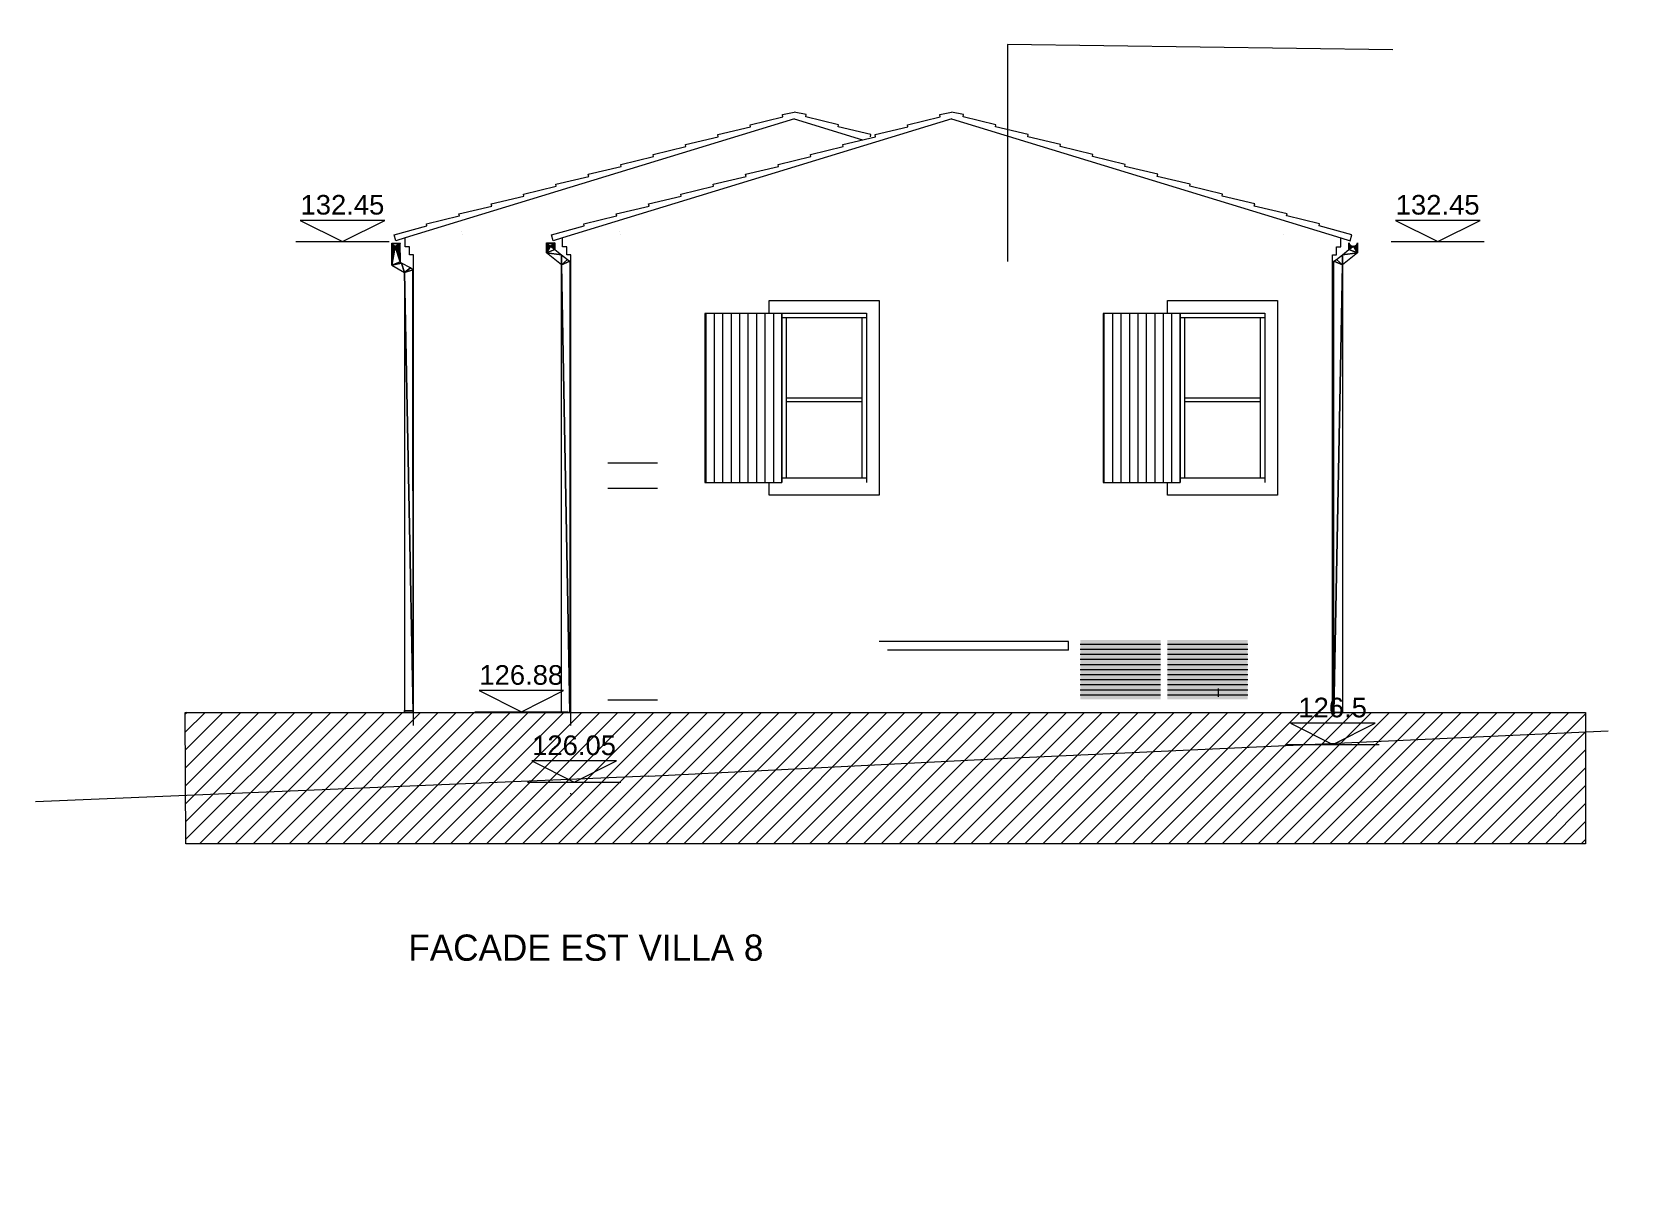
# Model space of a CAD drawing. Header units: metres. Extents: x 1.8 to 61.8, y -53.3 to -11.3.
# Drawn here: x 27.36 to 36.82, y -46.4 to -39.55 of the extents above; entities that cross this region are included whole.
import ezdxf
from ezdxf.enums import TextEntityAlignment as Align
from ezdxf.lldxf.tags import DXFTag

# ---------------------------------------------------------------- set-up
doc = ezdxf.new("R2010")
doc.units = ezdxf.units.M
doc.header["$MEASUREMENT"] = 0
doc.layers.add('Calque commun', color=7, linetype='Continuous')
doc.layers.add('Cotations', color=7, linetype='Continuous')
doc.styles.add('Arial', font='arial.ttf', dxfattribs={"height": 0.231939})
doc.styles.add('Century Gothic', font='GOTHIC.TTF', dxfattribs={"height": 0.310302})
tags = doc.linetypes.add('HIDDEN', pattern=[0.375, 0.25, -0.125]).pattern_tags.tags
tags[6:7] = [DXFTag(74, 4), DXFTag(75, 0), DXFTag(340, '0'), DXFTag(46, 1.0), DXFTag(50, 0.0), DXFTag(44, 0.0), DXFTag(45, 0.0)]
tags[4:5] = [DXFTag(74, 4), DXFTag(75, 0), DXFTag(340, '0'), DXFTag(46, 1.0), DXFTag(50, 0.0), DXFTag(44, 0.0), DXFTag(45, 0.0)]

# ---------------------------------------------------------------- blocks, each defined once
blk = doc.blocks.new('hatch17')
at = {"layer": 'Calque commun', "color": 8, "linetype": 'Continuous', "lineweight": 9}
for p, q in [((-26.119, 27.69), (-26.119, 25.694)), ((-26.019, 27.69), (-26.019, 25.694)), ((-25.919, 27.69), (-25.919, 25.694)), ((-25.819, 27.69), (-25.819, 25.694)), ((-25.719, 27.69), (-25.719, 25.694)), ((-25.619, 27.69), (-25.619, 25.694)), ((-25.519, 27.69), (-25.519, 25.694)), ((-25.419, 27.69), (-25.419, 25.694)), ((-25.319, 27.69), (-25.319, 25.694)), ((-25.219, 27.69), (-25.219, 25.694))]:
    blk.add_line(p, q, dxfattribs=at)
mesh = blk.add_polyface(dxfattribs=at)
corners = [(-26.127, 27.69), (-26.127, 25.694), (-25.219, 25.694), (-25.219, 27.69)]
mesh.append_faces([[corners[k] for k in face] for face in [(0, 1, 2, 3)]], dxfattribs={"color": 8})
blk = doc.blocks.new('hatch18')
at = {"layer": 'Calque commun', "color": 8, "linetype": 'Continuous', "lineweight": 9}
for p, q in [((-30.827, 27.69), (-30.827, 25.694)), ((-30.727, 27.69), (-30.727, 25.694)), ((-30.627, 27.69), (-30.627, 25.694)), ((-30.527, 27.69), (-30.527, 25.694)), ((-30.427, 27.69), (-30.427, 25.694)), ((-30.327, 27.69), (-30.327, 25.694)), ((-30.227, 27.69), (-30.227, 25.694)), ((-30.127, 27.69), (-30.127, 25.694)), ((-30.027, 27.69), (-30.027, 25.694)), ((-29.927, 27.69), (-29.927, 25.694))]:
    blk.add_line(p, q, dxfattribs=at)
mesh = blk.add_polyface(dxfattribs=at)
corners = [(-30.836, 27.69), (-30.836, 25.694), (-29.927, 25.694), (-29.927, 27.69)]
mesh.append_faces([[corners[k] for k in face] for face in [(0, 1, 2, 3)]], dxfattribs={"color": 8})
blk = doc.blocks.new('hatch19')
at = {"layer": 'Calque commun', "color": 11, "linetype": 'Continuous', "lineweight": 9}
for p, q in [((-25.37, 23.783), (-24.42, 23.783)), ((-25.37, 23.723), (-24.42, 23.723)), ((-25.37, 23.663), (-24.42, 23.663)), ((-25.37, 23.603), (-24.42, 23.603)), ((-25.37, 23.543), (-24.42, 23.543)), ((-25.37, 23.483), (-24.42, 23.483)), ((-25.37, 23.423), (-24.42, 23.423)), ((-25.37, 23.363), (-24.42, 23.363)), ((-25.37, 23.303), (-24.42, 23.303)), ((-25.37, 23.243), (-24.42, 23.243)), ((-25.37, 23.183), (-24.42, 23.183))]:
    blk.add_line(p, q, dxfattribs=at)
at = {"layer": 'Calque commun', "color": 9, "linetype": 'Continuous', "lineweight": 9}
blk.add_trace([(-25.37, 23.829), (-24.42, 23.829), (-25.37, 23.129), (-24.42, 23.129)], dxfattribs=at)
blk = doc.blocks.new('hatch20')
at = {"layer": 'Calque commun', "color": 11, "linetype": 'Continuous', "lineweight": 9}
for p, q in [((-26.4, 23.783), (-25.45, 23.783)), ((-26.4, 23.723), (-25.45, 23.723)), ((-26.4, 23.663), (-25.45, 23.663)), ((-26.4, 23.603), (-25.45, 23.603)), ((-26.4, 23.543), (-25.45, 23.543)), ((-26.4, 23.483), (-25.45, 23.483)), ((-26.4, 23.423), (-25.45, 23.423)), ((-26.4, 23.363), (-25.45, 23.363)), ((-26.4, 23.303), (-25.45, 23.303)), ((-26.4, 23.243), (-25.45, 23.243)), ((-26.4, 23.183), (-25.45, 23.183))]:
    blk.add_line(p, q, dxfattribs=at)
at = {"layer": 'Calque commun', "color": 9, "linetype": 'Continuous', "lineweight": 9}
blk.add_trace([(-26.4, 23.829), (-25.45, 23.829), (-26.4, 23.129), (-25.45, 23.129)], dxfattribs=at)
blk = doc.blocks.new('Block4')
at = {"layer": 'Calque commun', "color": 0, "linetype": 'Continuous', "lineweight": 9}
blk.add_line((-0.55, 0), (0.55, 0), dxfattribs=at)
blk.add_polyline3d([(-0.5, 0.25, 0), (0, 0, 0), (0.5, 0.25, 0), (-0.5, 0.25, 0)], dxfattribs=at)
blk = doc.blocks.new('Lvl1')
at = {"layer": 'Calque commun', "color": 0, "linetype": 'ByBlock', "lineweight": -2}
blk.add_blockref('Block4', (0, 0), dxfattribs=at)
blk = doc.blocks.new('facade villa 678-20')
at = {"layer": 'Cotations', "color": 250, "linetype": 'ByBlock', "lineweight": -2}
blk.add_blockref('Lvl1', (-22.174, 28.54), dxfattribs=at)
at = {"layer": 'Cotations', "color": 212, "linetype": 'ByBlock', "lineweight": -2, "style": 'Arial'}
blk.add_text('132.45', height=0.2319, dxfattribs=at).set_placement((-22.175, 28.79), align=Align.BOTTOM_CENTER)
blk = doc.blocks.new('facade villa 678-21')
at = {"layer": 'Cotations', "color": 250, "linetype": 'ByBlock', "lineweight": -2}
blk.add_blockref('Lvl1', (-33.006, 22.982), dxfattribs=at)
at = {"layer": 'Cotations', "color": 212, "linetype": 'ByBlock', "lineweight": -2, "style": 'Arial'}
blk.add_text('126.88', height=0.2319, dxfattribs=at).set_placement((-33.007, 23.232), align=Align.BOTTOM_CENTER)
blk = doc.blocks.new('facade villa 678-27')
at = {"layer": 'Cotations', "color": 250, "linetype": 'ByBlock', "lineweight": -2}
blk.add_blockref('Lvl1', (-32.382, 22.151), dxfattribs=at)
at = {"layer": 'Cotations', "color": 212, "linetype": 'ByBlock', "lineweight": -2, "style": 'Arial'}
blk.add_text('126.05', height=0.2319, dxfattribs=at).set_placement((-32.383, 22.401), align=Align.BOTTOM_CENTER)
blk = doc.blocks.new('facade villa 678-28')
at = {"layer": 'Cotations', "color": 250, "linetype": 'ByBlock', "lineweight": -2}
blk.add_blockref('Lvl1', (-23.415, 22.597), dxfattribs=at)
at = {"layer": 'Cotations', "color": 212, "linetype": 'ByBlock', "lineweight": -2, "style": 'Arial'}
blk.add_text('126.5', height=0.2319, dxfattribs=at).set_placement((-23.416, 22.847), align=Align.BOTTOM_CENTER)
blk = doc.blocks.new('facade villa 678-29')
at = {"layer": 'Cotations', "color": 250, "linetype": 'ByBlock', "lineweight": -2}
blk.add_blockref('Lvl1', (-35.12, 28.54), dxfattribs=at)
at = {"layer": 'Cotations', "color": 212, "linetype": 'ByBlock', "lineweight": -2, "style": 'Arial'}
blk.add_text('132.45', height=0.2319, dxfattribs=at).set_placement((-35.121, 28.79), align=Align.BOTTOM_CENTER)
blk = doc.blocks.new('hatch23')
at = {"layer": 'Calque commun', "color": 7, "linetype": 'Continuous', "lineweight": 9}
for p, q in [((-36.957, 22.974), (-36.979, 22.953)), ((-36.745, 22.974), (-36.978, 22.742)), ((-36.533, 22.974), (-36.977, 22.531)), ((-36.321, 22.974), (-36.976, 22.319)), ((-36.109, 22.974), (-36.975, 22.108)), ((-35.897, 22.974), (-36.974, 21.897)), ((-35.685, 22.974), (-36.973, 21.686)), ((-35.472, 22.974), (-36.972, 21.475)), ((-35.26, 22.974), (-36.812, 21.422)), ((-35.048, 22.974), (-36.6, 21.422)), ((-34.836, 22.974), (-36.388, 21.422)), ((-34.624, 22.974), (-36.176, 21.422)), ((-34.412, 22.974), (-35.964, 21.422)), ((-34.2, 22.974), (-35.752, 21.422)), ((-33.988, 22.974), (-35.539, 21.422)), ((-33.775, 22.974), (-35.327, 21.422)), ((-33.563, 22.974), (-35.115, 21.422)), ((-33.351, 22.974), (-34.903, 21.422)), ((-33.139, 22.974), (-34.691, 21.422)), ((-32.927, 22.974), (-34.479, 21.422)), ((-32.715, 22.974), (-34.267, 21.422)), ((-32.503, 22.974), (-34.055, 21.422)), ((-32.29, 22.974), (-33.842, 21.422)), ((-32.078, 22.974), (-33.63, 21.422)), ((-31.866, 22.974), (-33.418, 21.422)), ((-31.654, 22.974), (-33.206, 21.422)), ((-31.442, 22.974), (-32.994, 21.422)), ((-31.23, 22.974), (-32.782, 21.422)), ((-31.018, 22.974), (-32.57, 21.422)), ((-30.806, 22.974), (-32.357, 21.422)), ((-30.593, 22.974), (-32.145, 21.422)), ((-30.381, 22.974), (-31.933, 21.422)), ((-30.169, 22.974), (-31.721, 21.422)), ((-29.957, 22.974), (-31.509, 21.422)), ((-29.745, 22.974), (-31.297, 21.422)), ((-29.533, 22.974), (-31.085, 21.422)), ((-29.321, 22.974), (-30.873, 21.422)), ((-29.108, 22.974), (-30.66, 21.422)), ((-28.896, 22.974), (-30.448, 21.422)), ((-28.684, 22.974), (-30.236, 21.422)), ((-28.472, 22.974), (-30.024, 21.422)), ((-28.26, 22.974), (-29.812, 21.422)), ((-28.048, 22.974), (-29.6, 21.422)), ((-27.836, 22.974), (-29.388, 21.422)), ((-27.624, 22.974), (-29.175, 21.422)), ((-27.411, 22.974), (-28.963, 21.422)), ((-27.199, 22.974), (-28.751, 21.422)), ((-26.987, 22.974), (-28.539, 21.422)), ((-26.775, 22.974), (-28.327, 21.422)), ((-26.563, 22.974), (-28.115, 21.422)), ((-26.351, 22.974), (-27.903, 21.422)), ((-26.139, 22.974), (-27.691, 21.422)), ((-25.927, 22.974), (-27.478, 21.422)), ((-25.714, 22.974), (-27.266, 21.422)), ((-25.502, 22.974), (-27.054, 21.422)), ((-25.29, 22.974), (-26.842, 21.422)), ((-25.078, 22.974), (-26.63, 21.422)), ((-24.866, 22.974), (-26.418, 21.422)), ((-24.654, 22.974), (-26.206, 21.422)), ((-24.442, 22.974), (-25.994, 21.422)), ((-24.229, 22.974), (-25.781, 21.422)), ((-24.017, 22.974), (-25.569, 21.422)), ((-23.805, 22.974), (-25.357, 21.422)), ((-23.593, 22.974), (-25.145, 21.422)), ((-23.381, 22.974), (-24.933, 21.422)), ((-23.169, 22.974), (-24.721, 21.422)), ((-22.957, 22.974), (-24.509, 21.422)), ((-22.745, 22.974), (-24.296, 21.422)), ((-22.532, 22.974), (-24.084, 21.422)), ((-22.32, 22.974), (-23.872, 21.422)), ((-22.108, 22.974), (-23.66, 21.422)), ((-21.896, 22.974), (-23.448, 21.422)), ((-21.684, 22.974), (-23.236, 21.422)), ((-21.472, 22.974), (-23.024, 21.422)), ((-21.26, 22.974), (-22.812, 21.422)), ((-21.047, 22.974), (-22.599, 21.422)), ((-20.835, 22.974), (-22.387, 21.422)), ((-20.623, 22.974), (-22.175, 21.422)), ((-20.428, 22.957), (-21.963, 21.422)), ((-20.428, 22.745), (-21.751, 21.422)), ((-20.428, 22.533), (-21.539, 21.422)), ((-20.428, 22.321), (-21.327, 21.422)), ((-20.428, 22.109), (-21.114, 21.422)), ((-20.428, 21.897), (-20.902, 21.422)), ((-20.428, 21.685), (-20.69, 21.422)), ((-20.428, 21.472), (-20.478, 21.422))]:
    blk.add_line(p, q, dxfattribs=at)
at = {"layer": 'Calque commun', "color": 7, "linetype": 'Continuous', "lineweight": 18}
mesh = blk.add_polyface(dxfattribs=at)
corners = [(-36.979, 22.974), (-20.428, 22.974), (-20.428, 21.422), (-36.972, 21.422)]
mesh.append_faces([[corners[k] for k in face] for face in [(0, 1, 2, 3)]], dxfattribs={"color": 7})
blk = doc.blocks.new('facade villa 678-31')
at = {"layer": 'Calque commun', "color": 7, "linetype": 'Continuous', "lineweight": 9}
for p, q in [((-29.777, 29.99), (-34.38, 28.586)), ((-27.917, 29.99), (-32.52, 28.586)), ((-29.782, 29.99), (-28.973, 29.743)), ((-27.922, 29.99), (-23.319, 28.586)), ((-33.708, 28.656), (-33.708, 28.656)), ((-33.697, 28.624), (-33.697, 28.624)), ((-31.847, 28.658), (-31.847, 28.658)), ((-31.836, 28.625), (-31.836, 28.625)), ((-24.001, 28.625), (-24.001, 28.625)), ((-29.927, 27.69), (-30.109, 27.69)), ((-29.927, 25.694), (-29.927, 27.694)), ((-29.927, 27.694), (-29.927, 27.694)), ((-29.927, 27.694), (-28.927, 27.694)), ((-29.927, 27.644), (-28.927, 27.644)), ((-29.877, 27.644), (-29.877, 26.694)), ((-28.977, 26.694), (-28.977, 27.644)), ((-28.927, 27.694), (-28.927, 25.694)), ((-25.219, 27.69), (-25.4, 27.69)), ((-25.219, 25.694), (-25.219, 27.694)), ((-25.219, 27.694), (-25.219, 27.694)), ((-25.219, 27.694), (-24.219, 27.694)), ((-25.219, 27.644), (-24.219, 27.644)), ((-25.169, 27.644), (-25.169, 26.694)), ((-24.269, 26.694), (-24.269, 27.644)), ((-24.219, 27.694), (-24.219, 25.694)), ((-29.877, 26.694), (-28.977, 26.694)), ((-29.877, 26.694), (-29.877, 26.644)), ((-28.977, 26.644), (-28.977, 26.694)), ((-25.169, 26.694), (-24.269, 26.694)), ((-25.169, 26.694), (-25.169, 26.644)), ((-24.269, 26.644), (-24.269, 26.694)), ((-28.977, 26.644), (-29.877, 26.644)), ((-29.877, 26.644), (-29.877, 25.744)), ((-28.977, 25.744), (-28.977, 26.644)), ((-24.269, 26.644), (-25.169, 26.644)), ((-25.169, 26.644), (-25.169, 25.744)), ((-24.269, 25.744), (-24.269, 26.644)), ((-28.927, 25.744), (-29.927, 25.744)), ((-24.219, 25.744), (-25.219, 25.744)), ((-30.127, 25.715), (-30.127, 25.694)), ((-30.127, 25.694), (-30.127, 25.694)), ((-30.127, 25.694), (-30.127, 25.694)), ((-30.127, 25.694), (-30.127, 25.694)), ((-30.127, 25.694), (-30.127, 25.694)), ((-25.419, 25.715), (-25.419, 25.694)), ((-25.419, 25.694), (-25.419, 25.694)), ((-25.419, 25.694), (-25.419, 25.694)), ((-25.419, 25.694), (-25.419, 25.694)), ((-25.419, 25.694), (-25.419, 25.694)), ((-32.464, 22.999), (-32.464, 22.999)), ((-32.464, 22.999), (-32.464, 22.999)), ((-32.464, 22.999), (-32.464, 22.999)), ((-32.464, 22.999), (-32.464, 22.999)), ((-32.464, 22.999), (-32.464, 22.999)), ((-32.464, 22.999), (-32.464, 22.999)), ((-32.464, 22.999), (-32.464, 22.999)), ((-32.464, 22.999), (-32.464, 22.999)), ((-32.464, 22.999), (-32.464, 22.999)), ((-32.464, 22.999), (-32.464, 22.999)), ((-23.409, 22.967), (-23.419, 22.967)), ((-32.429, 22.011), (-32.429, 22.011)), ((-32.429, 22.011), (-32.429, 22.011)), ((-32.429, 22.011), (-32.429, 22.011)), ((-32.429, 22.011), (-32.429, 22.011)), ((-32.429, 22.011), (-32.429, 22.011)), ((-32.419, 22.011), (-32.429, 22.011)), ((-32.429, 22.011), (-32.429, 22.011)), ((-32.419, 22.011), (-32.419, 22.011)), ((-32.419, 22.011), (-32.419, 22.011)), ((-32.419, 22.011), (-32.419, 22.011)), ((-32.419, 22.011), (-32.419, 22.011)), ((-32.419, 22.011), (-32.419, 22.011)), ((-32.419, 22.011), (-32.419, 22.011)), ((-32.419, 22.011), (-32.419, 22.011)), ((-32.419, 22.011), (-32.419, 22.011)), ((-32.419, 22.011), (-32.419, 22.011)), ((-32.419, 22.011), (-32.419, 22.011)), ((-32.419, 22.011), (-32.419, 22.011)), ((-32.419, 22.011), (-32.419, 22.011))]:
    blk.add_line(p, q, dxfattribs=at)
at = {"layer": 'Calque commun', "color": 86, "linetype": 'Continuous', "lineweight": 9}
blk.add_line((-24.767, 23.157), (-24.767, 23.256), dxfattribs=at)
at = {"layer": 'Calque commun', "color": 26, "linetype": 'HIDDEN', "lineweight": 18}
for p, q in [((-27.258, 22.433), (-20.158, 22.756)), ((-31.503, 22.222), (-27.258, 22.433)), ((-31.503, 22.222), (-38.75, 21.919))]:
    blk.add_line(p, q, dxfattribs=at)
at = {"layer": 'Calque commun', "color": 5, "linetype": 'Continuous', "lineweight": 18}
blk.add_polyline3d([(-22.706, 30.805, 0), (-27.258, 30.868, 0), (-27.258, 28.305, 0)], dxfattribs=at)
at = {"layer": 'Calque commun', "color": 5, "linetype": 'Continuous', "lineweight": 9}
for points in [[(-30.077, 27.69, 0), (-30.077, 27.844, 0), (-28.777, 27.844, 0), (-28.777, 25.694, 0), (-28.777, 25.544, 0), (-30.077, 25.544, 0), (-30.077, 25.694, 0)], [(-25.369, 27.69, 0), (-25.369, 27.844, 0), (-24.069, 27.844, 0), (-24.069, 25.694, 0), (-24.069, 25.544, 0), (-25.369, 25.544, 0), (-25.369, 25.694, 0)]]:
    blk.add_polyline3d(points, dxfattribs=at)
at = {"layer": 'Cotations', "color": 7, "linetype": 'Continuous', "lineweight": 9}
for p, q in [((-29.64, 30.041), (-29.78, 30.069)), ((-29.645, 30.014), (-29.64, 30.041)), ((-29.258, 29.922), (-29.645, 30.014)), ((-29.262, 29.897), (-29.258, 29.922)), ((-28.875, 29.805), (-29.262, 29.897)), ((-28.88, 29.78), (-28.875, 29.805))]:
    blk.add_line(p, q, dxfattribs=at)
at = {"layer": 'Cotations', "color": 11, "linetype": 'HIDDEN', "lineweight": 18}
for p, q in [((-31.983, 25.924), (-31.398, 25.924)), ((-31.983, 25.624), (-31.398, 25.624)), ((-31.983, 23.124), (-31.398, 23.124))]:
    blk.add_line(p, q, dxfattribs=at)
at = {"layer": 'Cotations', "color": 7, "linetype": 'Continuous', "lineweight": 9}
for points in [[(-34.28, 22.82, 0), (-34.28, 28.384, 0), (-34.33, 28.384, 0), (-34.33, 28.478, 0), (-34.38, 28.478, 0), (-34.38, 28.586, 0), (-34.49, 28.551, 0), (-34.508, 28.62, 0), (-34.124, 28.725, 0), (-34.128, 28.75, 0), (-33.741, 28.843, 0), (-33.739, 28.843, 0), (-33.746, 28.868, 0), (-33.356, 28.96, 0), (-33.362, 28.985, 0), (-32.976, 29.077, 0), (-32.98, 29.102, 0), (-32.593, 29.194, 0), (-32.597, 29.219, 0), (-32.21, 29.311, 0), (-32.215, 29.336, 0), (-31.827, 29.428, 0), (-31.832, 29.453, 0), (-31.445, 29.546, 0), (-31.449, 29.571, 0), (-31.062, 29.663, 0), (-31.067, 29.688, 0), (-30.679, 29.78, 0), (-30.684, 29.805, 0), (-30.297, 29.897, 0), (-30.301, 29.922, 0), (-29.914, 30.014, 0), (-29.919, 30.041, 0), (-29.78, 30.069, 0)], [(-32.42, 22.82, 0), (-32.42, 28.384, 0), (-32.47, 28.384, 0), (-32.47, 28.478, 0), (-32.52, 28.478, 0), (-32.52, 28.586, 0), (-32.63, 28.551, 0), (-32.648, 28.62, 0), (-32.264, 28.725, 0), (-32.268, 28.75, 0), (-31.881, 28.843, 0), (-31.879, 28.843, 0), (-31.885, 28.868, 0), (-31.496, 28.96, 0), (-31.502, 28.985, 0), (-31.116, 29.077, 0), (-31.12, 29.102, 0), (-30.733, 29.194, 0), (-30.737, 29.219, 0), (-30.35, 29.311, 0), (-30.355, 29.336, 0), (-29.967, 29.428, 0), (-29.972, 29.453, 0), (-29.585, 29.546, 0), (-29.589, 29.571, 0), (-29.202, 29.663, 0), (-29.207, 29.688, 0), (-28.819, 29.78, 0), (-28.824, 29.805, 0), (-28.437, 29.897, 0), (-28.441, 29.922, 0), (-28.054, 30.014, 0), (-28.059, 30.041, 0), (-27.92, 30.069, 0)], [(-23.419, 23.03, 0), (-23.419, 28.384, 0), (-23.369, 28.384, 0), (-23.369, 28.478, 0), (-23.319, 28.478, 0), (-23.319, 28.586, 0), (-23.21, 28.551, 0), (-23.191, 28.62, 0), (-23.575, 28.725, 0), (-23.571, 28.75, 0), (-23.958, 28.843, 0), (-23.96, 28.843, 0), (-23.954, 28.868, 0), (-24.343, 28.96, 0), (-24.337, 28.985, 0), (-24.724, 29.077, 0), (-24.719, 29.102, 0), (-25.106, 29.194, 0), (-25.102, 29.219, 0), (-25.489, 29.311, 0), (-25.484, 29.336, 0), (-25.872, 29.428, 0), (-25.867, 29.453, 0), (-26.254, 29.546, 0), (-26.25, 29.571, 0), (-26.637, 29.663, 0), (-26.632, 29.688, 0), (-27.02, 29.78, 0), (-27.015, 29.805, 0), (-27.402, 29.897, 0), (-27.398, 29.922, 0), (-27.785, 30.014, 0), (-27.78, 30.041, 0), (-27.92, 30.069, 0)]]:
    blk.add_polyline3d(points, dxfattribs=at)
at = {"layer": 'Calque commun', "color": 0, "linetype": 'ByBlock', "lineweight": -2}
for name in ['hatch18', 'hatch17', 'hatch20', 'hatch19', 'hatch23']:
    blk.add_blockref(name, (0, 0), dxfattribs=at)
at = {"layer": 'Cotations', "color": 212, "linetype": 'ByBlock', "lineweight": -2}
for name in ['facade villa 678-29', 'facade villa 678-20', 'facade villa 678-21', 'facade villa 678-28', 'facade villa 678-27']:
    blk.add_blockref(name, (0, 0), dxfattribs=at)
at = {"layer": 'Calque commun', "color": 5, "linetype": 'ByBlock', "lineweight": -2, "style": 'Century Gothic'}
blk.add_text('FACADE EST VILLA 8', height=0.3103, dxfattribs=at).set_placement((-34.342, 19.946), align=Align.BOTTOM_LEFT)
at = {"layer": 'Calque commun', "color": 8, "linetype": 'Continuous', "lineweight": 9}
mesh = blk.add_polyface(dxfattribs=at)
corners = [(-34.479, 28.482), (-34.471, 28.485), (-34.475, 28.483), (-34.534, 28.508), (-34.536, 28.512), (-34.537, 28.516), (-34.457, 28.493), (-34.452, 28.498), (-34.454, 28.495), (-34.515, 28.488), (-34.518, 28.49), (-34.521, 28.493), (-34.483, 28.482), (-34.487, 28.481), (-34.499, 28.482), (-34.441, 28.516), (-34.532, 28.505), (-34.53, 28.501), (-34.527, 28.498), (-34.445, 28.508), (-34.447, 28.505), (-34.464, 28.488), (-34.461, 28.49), (-34.511, 28.486), (-34.468, 28.486), (-34.439, 28.523), (-34.538, 28.519), (-34.449, 28.501), (-34.503, 28.483), (-34.507, 28.485), (-34.491, 28.481), (-34.495, 28.482), (-34.539, 28.523), (-34.44, 28.519), (-34.524, 28.495), (-34.443, 28.512)]
mesh.append_faces([[corners[k] for k in face] for face in [(0, 1, 2), (6, 7, 8), (21, 6, 22), (25, 26, 32), (19, 15, 35)]], dxfattribs={"vtx0": -1, "color": 8})
mesh.append_faces([[corners[k] for k in face] for face in [(16, 5, 17), (27, 15, 20), (30, 14, 13)]], dxfattribs={"vtx0": -1, "vtx1": -1, "color": 8})
mesh.append_faces([[corners[k] for k in face] for face in [(0, 14, 15), (0, 15, 27), (14, 17, 5), (0, 13, 14), (18, 14, 23), (14, 5, 15), (25, 15, 5), (18, 23, 11), (0, 27, 24), (27, 6, 24)]], dxfattribs={"vtx0": -1, "vtx1": -1, "vtx2": -1, "color": 8})
mesh.append_faces([[corners[k] for k in face] for face in [(25, 5, 26), (0, 24, 1), (14, 29, 23)]], dxfattribs={"vtx0": -1, "vtx2": -1, "color": 8})
mesh.append_faces([[corners[k] for k in face] for face in [(18, 17, 14), (19, 20, 15), (23, 9, 11), (21, 24, 6), (27, 7, 6), (16, 3, 5)]], dxfattribs={"vtx1": -1, "vtx2": -1, "color": 8})
mesh.append_faces([[corners[k] for k in face] for face in [(3, 4, 5), (9, 10, 11), (0, 12, 13), (14, 28, 29), (30, 31, 14), (25, 33, 15), (11, 34, 18)]], dxfattribs={"vtx2": -1, "color": 8})
mesh = blk.add_polyface(dxfattribs=at)
corners = [(-34.286, 22.996), (-34.286, 22.974), (-34.386, 22.974), (-34.386, 22.996), (-34.498, 28.482), (-34.539, 28.261), (-34.439, 28.299), (-34.486, 28.482), (-34.492, 28.482), (-34.388, 28.174), (-34.288, 28.205), (-34.317, 28.229), (-34.519, 28.491), (-34.523, 28.494), (-34.386, 22.974), (-34.286, 22.974), (-34.424, 28.286), (-34.527, 28.498), (-34.531, 28.503), (-34.538, 28.518), (-34.539, 28.523), (-34.46, 28.491), (-34.465, 28.488), (-34.503, 28.483), (-34.509, 28.485), (-34.439, 28.523), (-34.441, 28.518), (-34.448, 28.503), (-34.452, 28.498), (-34.534, 28.507), (-34.536, 28.513), (-34.475, 28.483), (-34.481, 28.482), (-34.456, 28.494), (-34.443, 28.513), (-34.514, 28.488), (-34.445, 28.507), (-34.47, 28.485)]
mesh.append_faces([[corners[k] for k in face] for face in [(0, 1, 2, 3)]], dxfattribs={"color": 8})
mesh.append_faces([[corners[k] for k in face] for face in [(9, 16, 5)]], dxfattribs={"vtx0": -1, "vtx1": -1, "color": 8})
mesh.append_faces([[corners[k] for k in face] for face in [(4, 5, 6)]], dxfattribs={"vtx0": -1, "vtx1": -1, "vtx2": -1, "color": 8})
mesh.append_faces([[corners[k] for k in face] for face in [(6, 7, 8), (9, 10, 11), (6, 21, 22), (9, 11, 16), (6, 27, 28), (6, 31, 32), (9, 15, 10), (6, 33, 21), (6, 26, 34), (6, 28, 33), (6, 34, 36), (6, 32, 7), (6, 22, 37), (6, 37, 31), (6, 36, 27)]], dxfattribs={"vtx0": -1, "vtx2": -1, "color": 8})
mesh.append_faces([[corners[k] for k in face] for face in [(12, 13, 5), (16, 6, 5), (17, 18, 5), (23, 24, 5), (13, 17, 5), (8, 4, 6), (29, 30, 5), (18, 29, 5), (30, 19, 5), (4, 23, 5), (35, 12, 5), (24, 35, 5)]], dxfattribs={"vtx1": -1, "vtx2": -1, "color": 8})
mesh.append_faces([[corners[k] for k in face] for face in [(9, 14, 15), (19, 20, 5), (6, 25, 26)]], dxfattribs={"vtx2": -1, "color": 8})
mesh = blk.add_polyface(dxfattribs=at)
corners = [(-32.612, 28.519), (-32.708, 28.519), (-32.61, 28.527), (-32.639, 28.49), (-32.643, 28.488), (-32.65, 28.486), (-32.62, 28.505), (-32.705, 28.512), (-32.707, 28.516), (-32.67, 28.486), (-32.701, 28.505), (-32.682, 28.49), (-32.678, 28.488), (-32.686, 28.492), (-32.692, 28.496), (-32.654, 28.486), (-32.658, 28.485), (-32.629, 28.496), (-32.703, 28.508), (-32.662, 28.485), (-32.666, 28.486), (-32.698, 28.502), (-32.71, 28.523), (-32.611, 28.523), (-32.623, 28.502), (-32.626, 28.499), (-32.646, 28.487), (-32.674, 28.487), (-32.635, 28.492), (-32.695, 28.499), (-32.632, 28.494), (-32.616, 28.512), (-32.618, 28.508), (-32.614, 28.516), (-32.689, 28.494), (-32.71, 28.527)]
mesh.append_faces([[corners[k] for k in face] for face in [(0, 2, 23), (21, 14, 29), (28, 17, 30), (14, 13, 34), (2, 22, 35)]], dxfattribs={"vtx0": -1, "color": 8})
mesh.append_faces([[corners[k] for k in face] for face in [(11, 9, 12), (7, 1, 18), (3, 17, 28), (24, 17, 6)]], dxfattribs={"vtx0": -1, "vtx1": -1, "color": 8})
mesh.append_faces([[corners[k] for k in face] for face in [(0, 1, 2), (0, 6, 5), (1, 9, 10), (0, 5, 9), (3, 6, 17), (11, 21, 9), (11, 14, 21), (3, 5, 6), (16, 9, 5), (0, 9, 1)]], dxfattribs={"vtx0": -1, "vtx1": -1, "vtx2": -1, "color": 8})
mesh.append_faces([[corners[k] for k in face] for face in [(2, 1, 22), (1, 10, 18), (0, 31, 32), (0, 32, 6)]], dxfattribs={"vtx0": -1, "vtx2": -1, "color": 8})
mesh.append_faces([[corners[k] for k in face] for face in [(3, 4, 5), (11, 13, 14), (21, 10, 9), (16, 19, 9)]], dxfattribs={"vtx1": -1, "vtx2": -1, "color": 8})
mesh.append_faces([[corners[k] for k in face] for face in [(7, 8, 1), (5, 15, 16), (19, 20, 9), (24, 25, 17), (4, 26, 5), (9, 27, 12), (0, 33, 31)]], dxfattribs={"vtx2": -1, "color": 8})
mesh = blk.add_polyface(dxfattribs=at)
corners = [(-32.619, 28.506), (-32.616, 28.511), (-32.61, 28.445), (-32.71, 28.527), (-32.709, 28.522), (-32.71, 28.407), (-32.533, 28.267), (-32.533, 28.382), (-32.433, 22.974), (-32.433, 28.307), (-32.462, 28.329), (-32.685, 28.491), (-32.68, 28.489), (-32.698, 28.502), (-32.694, 28.498), (-32.663, 28.485), (-32.707, 28.516), (-32.705, 28.511), (-32.702, 28.506), (-32.669, 28.486), (-32.674, 28.487), (-32.658, 28.485), (-32.652, 28.486), (-32.614, 28.516), (-32.533, 22.974), (-32.69, 28.494), (-32.636, 28.491), (-32.631, 28.494), (-32.612, 28.522), (-32.646, 28.487), (-32.641, 28.489), (-32.61, 28.527), (-32.623, 28.502), (-32.627, 28.498)]
mesh.append_faces([[corners[k] for k in face] for face in [(8, 6, 9)]], dxfattribs={"vtx0": -1, "vtx1": -1, "color": 8})
mesh.append_faces([[corners[k] for k in face] for face in [(15, 2, 5)]], dxfattribs={"vtx0": -1, "vtx1": -1, "vtx2": -1, "color": 8})
mesh.append_faces([[corners[k] for k in face] for face in [(5, 13, 14), (5, 18, 13), (5, 14, 25), (5, 17, 18)]], dxfattribs={"vtx0": -1, "vtx2": -1, "color": 8})
mesh.append_faces([[corners[k] for k in face] for face in [(3, 4, 5), (24, 6, 8)]], dxfattribs={"vtx1": -1, "color": 8})
mesh.append_faces([[corners[k] for k in face] for face in [(0, 1, 2), (6, 5, 7), (7, 10, 6), (11, 12, 5), (16, 17, 5), (19, 15, 5), (12, 20, 5), (15, 21, 2), (21, 22, 2), (1, 23, 2), (4, 16, 5), (10, 9, 6), (26, 27, 2), (20, 19, 5), (23, 28, 2), (22, 29, 2), (2, 7, 5), (30, 26, 2), (32, 0, 2), (27, 33, 2), (25, 11, 5), (33, 32, 2), (29, 30, 2)]], dxfattribs={"vtx1": -1, "vtx2": -1, "color": 8})
mesh.append_faces([[corners[k] for k in face] for face in [(28, 31, 2)]], dxfattribs={"vtx2": -1, "color": 8})
mesh = blk.add_polyface(dxfattribs=at)
corners = [(-23.401, 22.974), (-23.301, 28.267), (-23.301, 22.974), (-23.371, 28.329), (-23.301, 28.382), (-23.211, 28.502), (-23.223, 28.445), (-23.214, 28.506), (-23.222, 28.522), (-23.223, 28.527), (-23.139, 28.498), (-23.135, 28.502), (-23.123, 28.407), (-23.126, 28.516), (-23.129, 28.511), (-23.132, 28.506), (-23.176, 28.485), (-23.182, 28.486), (-23.217, 28.511), (-23.207, 28.498), (-23.202, 28.494), (-23.17, 28.485), (-23.123, 28.527), (-23.124, 28.522), (-23.159, 28.487), (-23.154, 28.489), (-23.165, 28.486), (-23.401, 28.307), (-23.22, 28.516), (-23.198, 28.491), (-23.192, 28.489), (-23.187, 28.487), (-23.144, 28.494), (-23.149, 28.491)]
mesh.append_faces([[corners[k] for k in face] for face in [(0, 1, 2), (8, 6, 9)]], dxfattribs={"vtx0": -1, "color": 8})
mesh.append_faces([[corners[k] for k in face] for face in [(5, 6, 7), (13, 12, 14), (1, 4, 12), (16, 6, 17), (6, 12, 4), (24, 12, 26), (27, 1, 0), (14, 12, 15), (31, 6, 30), (10, 12, 32), (32, 12, 33), (29, 6, 20)]], dxfattribs={"vtx0": -1, "vtx1": -1, "color": 8})
mesh.append_faces([[corners[k] for k in face] for face in [(21, 12, 6)]], dxfattribs={"vtx0": -1, "vtx1": -1, "vtx2": -1, "color": 8})
mesh.append_faces([[corners[k] for k in face] for face in [(1, 3, 4), (6, 18, 7), (6, 19, 20), (6, 28, 18)]], dxfattribs={"vtx0": -1, "vtx2": -1, "color": 8})
mesh.append_faces([[corners[k] for k in face] for face in [(22, 12, 23)]], dxfattribs={"vtx1": -1, "color": 8})
mesh.append_faces([[corners[k] for k in face] for face in [(10, 11, 12), (11, 15, 12), (13, 23, 12), (24, 25, 12), (16, 21, 6), (5, 19, 6), (29, 30, 6), (21, 26, 12), (31, 17, 6), (8, 28, 6), (25, 33, 12), (27, 3, 1)]], dxfattribs={"vtx1": -1, "vtx2": -1, "color": 8})

msp = doc.modelspace()

# ---------------------------------------------------------------- linework, layer by layer
at = {"layer": 'Calque commun', "color": 7, "linetype": 'Continuous', "lineweight": 9}
for p, q in [((33.4824, -43.1498), (32.3624, -43.1498)), ((33.4824, -43.1998), (32.4124, -43.1998)), ((33.4824, -43.1998), (33.4824, -43.1498))]:
    msp.add_line(p, q, dxfattribs=at)

# ---------------------------------------------------------------- block references
at = {"layer": 'Cotations', "color": 0, "linetype": 'ByBlock', "lineweight": -2, "xscale": 0.5, "yscale": 0.5, "zscale": 0.5}
msp.add_blockref('facade villa 678-31', (46.7509, -55.0555), dxfattribs=at)

# ---------------------------------------------------------------- meshes
at = {"layer": 'Calque commun', "color": 7, "linetype": 'Continuous', "lineweight": 9}
mesh = msp.add_polyface(dxfattribs=at)
corners = [(61.7636, -11.3086), (1.7636, -11.3086), (1.7636, -53.3086), (61.7636, -53.3086)]
mesh.append_faces([[corners[k] for k in face] for face in [(0, 1, 2, 3)]], dxfattribs={"color": 7})

doc.saveas('drawing.dxf')
